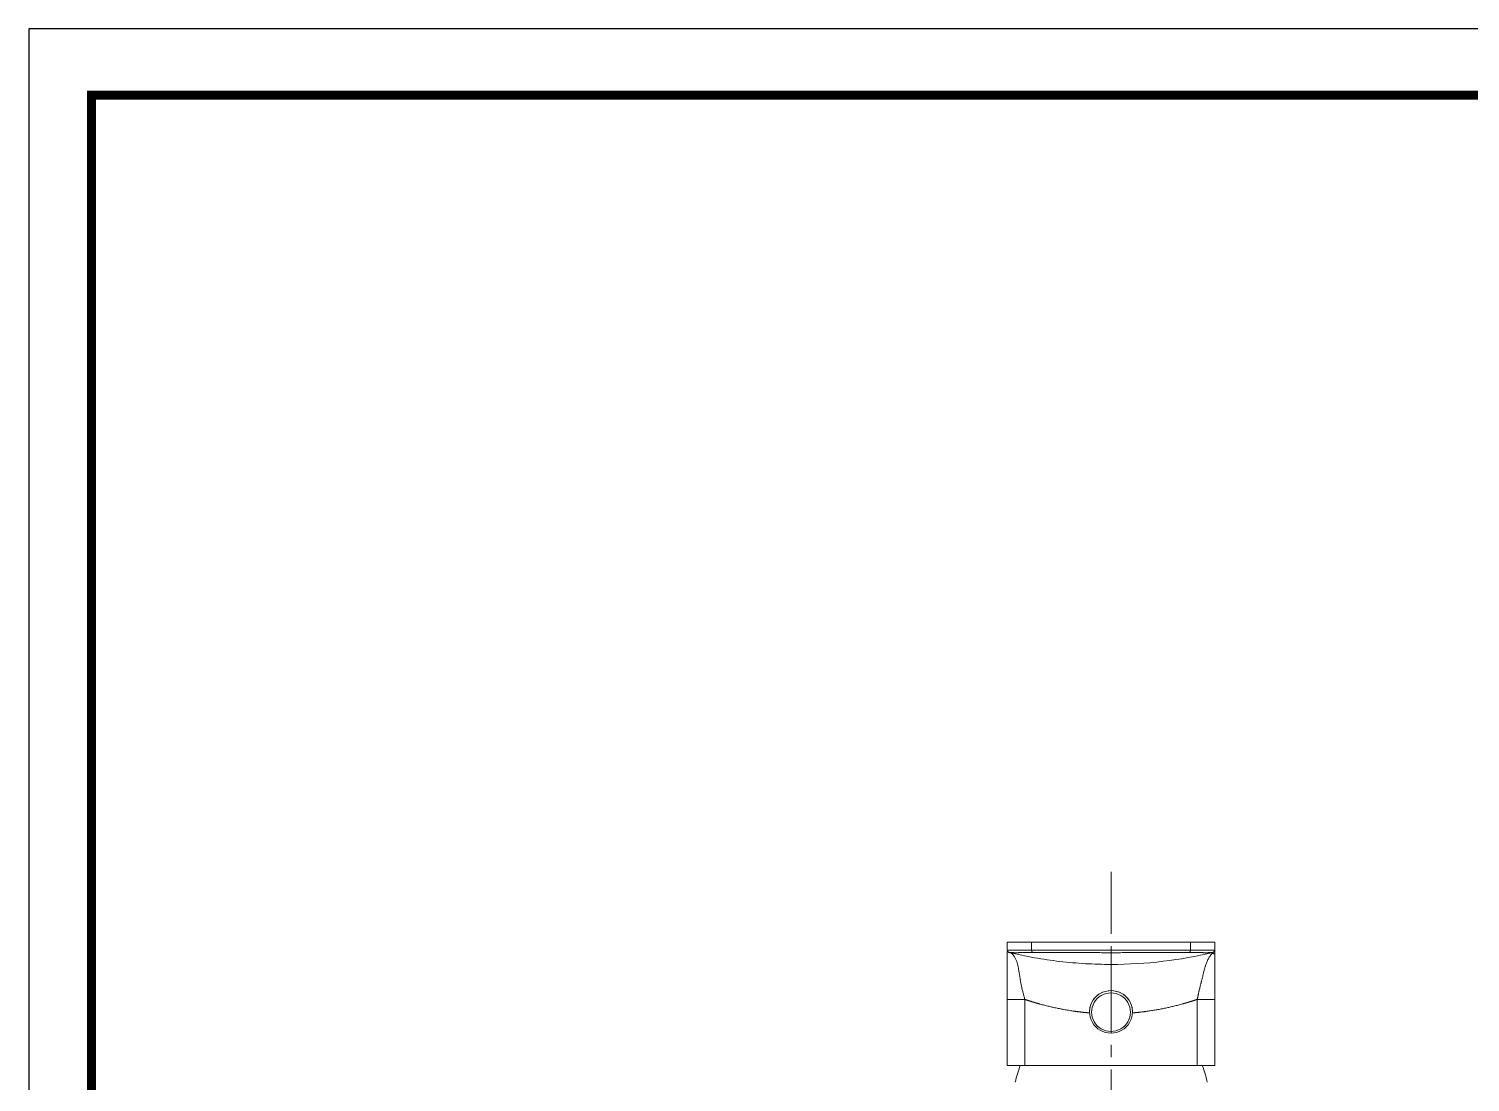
# Model space of a CAD drawing. Extents: x 841 to 1631, y 0 to 579.
# Drawn here: x 840.8 to 1132.6, y 365.4 to 578.8 of the extents above; entities that cross this region are included whole.
import ezdxf

# ---------------------------------------------------------------- set-up
doc = ezdxf.new("R2010")
doc.units = 0
doc.header["$LTSCALE"] = 10
doc.header["$MEASUREMENT"] = 0
doc.linetypes.add('CENTER', pattern=[2, 1.25, -0.25, 0.25, -0.25])
doc.layers.get('0').update_dxf_attribs({"linetype": 'CONTINUOUS'})
doc.layers.add('1', color=7, linetype='CONTINUOUS')
doc.layers.add('BODY', color=7, linetype='CONTINUOUS')

msp = doc.modelspace()

# ---------------------------------------------------------------- linework, layer by layer
at = {"ltscale": 0.5}
msp.add_lwpolyline([(840.82, 0), (1630.7, 0), (1630.7, 578.76), (840.82, 578.76)], close=True, dxfattribs=at)
at = {"color": 5, "linetype": 'ByBlock', "lineweight": 200, "const_width": 1.82}
msp.add_lwpolyline([(853.52, 24.78), (1617.92, 24.78), (1617.92, 565.32), (853.52, 565.32)], close=True, dxfattribs=at)
at = {"layer": '1', "color": 7, "linetype": 'Continuous', "lineweight": 18}
for p, q in [((1038.91, 393.76), (1043.81, 393.76)), ((1038.91, 392.18), (1038.91, 393.76)), ((1039.3, 391.67), (1039.29, 391.67)), ((1076.01, 393.76), (1043.81, 393.76)), ((1059.91, 392.12), (1059.91, 391.64)), ((1076.01, 393.76), (1080.91, 393.76)), ((1080.52, 391.67), (1080.53, 391.67)), ((1080.91, 393.76), (1080.91, 392.18)), ((1080.91, 392.16), (1080.91, 392.16)), ((1055.56, 379.65), (1055.56, 379.65)), ((1064.26, 379.65), (1064.26, 379.65)), ((1077.36, 368.76), (1042.46, 368.76)), ((1080.91, 368.76), (1077.36, 368.76))]:
    msp.add_line(p, q, dxfattribs=at)
at = {"layer": '1', "color": 7, "linetype": 'Continuous', "lineweight": 13}
for p, q in [((1043.81, 392.16), (1043.81, 393.76)), ((1076.01, 393.76), (1076.01, 392.16)), ((1059.91, 383.96), (1059.91, 383.96)), ((1059.91, 383.48), (1059.91, 383.96)), ((1059.91, 379.44), (1059.91, 383.48)), ((1059.91, 379.44), (1059.91, 375.69)), ((1059.91, 375.69), (1059.91, 375.34))]:
    msp.add_line(p, q, dxfattribs=at)
at = {"layer": '1', "color": 7, "linetype": 'Continuous', "lineweight": 18, "extrusion": (-3.62566e-22, 2.96058e-06, 1)}
msp.add_arc((1039.41, 392.16, 0), 0.5, 180, 221.2036, dxfattribs=at)
at = {"layer": '1', "color": 7, "linetype": 'Continuous', "lineweight": 18}
for centre, radius, start, end in [((1080.41, 392.16), 0.5, 283.3244, 295.3697), ((1080.41, 392.16), 0.5, 317.1036, 0.0001), ((1064.91, 359.93), 25, 159.303, 167.3394), ((1055.01, 359.93), 25, 12.6606, 20.697)]:
    msp.add_arc(centre, radius, start, end, dxfattribs=at)
for centre, major_axis, ratio, start_param, end_param in [((1039.41, 392.18), (-0.5, 0), 0.999973, 0, 1.383545), ((1044.06, 392.16), (0.005, 0.5), 0.510128, 1.575683, 2.926584), ((1075.76, 392.16), (-0.005, 0.5), 0.510128, 3.356726, 4.707502), ((1080.41, 392.18), (0.5, 0), 0.999973, 4.89964, 6.283186), ((1059.91, 379.65), (-4.35, 0), 0.990268, 4.712389, 6.283185), ((1059.91, 379.65), (-4.35, 0), 0.990268, 4.712389, 7.853982), ((1059.91, 379.65), (4.35, 0), 0.990268, 0, 1.570796), ((1059.91, 379.65), (4.35, 0), 0.990268, 4.712389, 7.853982), ((1048.91, 368.76), (10, 0), 0.000002, 3.141593, 4.011155)]:
    msp.add_ellipse(centre, major_axis=major_axis, ratio=ratio, start_param=start_param, end_param=end_param, dxfattribs=at)
at = {"layer": '1', "color": 7, "linetype": 'Continuous', "lineweight": 13}
for major_axis in [(-3.93, 0), (3.93, 0)]:
    msp.add_ellipse((1059.91, 379.58), major_axis=major_axis, ratio=0.990268, start_param=4.712389, end_param=7.853982, dxfattribs=at)
at = {"layer": '1', "color": 7, "linetype": 'Continuous', "lineweight": 18}
for points, degree, knots in [([(1038.91, 392.16), (1038.91, 392.16), (1038.91, 392.16), (1038.91, 392.16), (1038.91, 392.17), (1038.91, 392.18)], 3, [0, 0, 0, 0, 0.245255, 0.622627, 1, 1, 1, 1]), ([(1038.91, 382.18), (1038.91, 382.53), (1038.91, 382.85), (1038.91, 383.17), (1038.91, 383.49), (1038.91, 384.15), (1038.91, 384.8), (1038.91, 386.11), (1038.91, 387.3), (1038.91, 388.48), (1038.91, 390.46), (1038.91, 391.2), (1038.91, 391.63), (1038.91, 391.97)], 2, [0, 0, 0, 0.054628, 0.054628, 0.109257, 0.109257, 0.218514, 0.218514, 0.437027, 0.437027, 0.655541, 0.874054, 0.874054, 1, 1, 1]), ([(1039.51, 391.62), (1039.48, 391.63), (1039.42, 391.64), (1039.36, 391.66), (1039.33, 391.66), (1039.32, 391.66)], 3, [0, 0, 0, 0, 0.354261, 0.708522, 1, 1, 1, 1]), ([(1040.02, 391.27), (1040.02, 391.27), (1039.98, 391.32), (1039.88, 391.41), (1039.74, 391.51), (1039.66, 391.56), (1039.62, 391.58)], 3, [0, 0, 0, 0, 0.005035, 0.356135, 0.692697, 1, 1, 1, 1]), ([(1059.91, 389.26), (1063.44, 389.26), (1070.38, 389.67), (1077.22, 390.89), (1080.53, 391.67)], 3, [0, 0, 0, 0, 0.509509, 1, 1, 1, 1]), ([(1080.53, 391.67), (1080.53, 391.67), (1080.53, 391.67), (1080.53, 391.67), (1080.53, 391.67), (1080.53, 391.67), (1080.53, 391.66), (1080.53, 391.66), (1080.53, 391.66), (1080.53, 391.66)], 3, [0, 0, 0, 0, 0.115084, 0.282479, 0.449819, 0.617072, 0.784213, 0.951222, 1, 1, 1, 1]), ([(1080.9, 391.16), (1080.9, 391.18), (1080.9, 391.34), (1080.88, 391.44), (1080.77, 391.42), (1080.56, 391.37), (1080.59, 391.6), (1080.55, 391.63), (1080.54, 391.64)], 3, [0, 0, 0, 0, 0.016681, 0.154905, 0.406242, 0.63341, 0.850356, 1, 1, 1, 1]), ([(1080.91, 392.25), (1080.91, 392.25), (1080.91, 392.21), (1080.91, 392.12), (1080.91, 391.95), (1080.91, 391.75), (1080.91, 391.52), (1080.91, 391.27), (1080.91, 390.98), (1080.91, 390.66), (1080.91, 390.32), (1080.91, 389.96), (1080.91, 389.57), (1080.91, 389.15), (1080.91, 388.71), (1080.91, 388.25), (1080.91, 387.78), (1080.91, 387.3), (1080.91, 386.81), (1080.91, 386.31), (1080.91, 385.81), (1080.91, 385.31), (1080.91, 384.8), (1080.91, 384.29), (1080.91, 383.78), (1080.91, 383.26), (1080.91, 382.73), (1080.91, 382.36), (1080.91, 382.18)], 3, [0, 0, 0, 0, 0.000047, 0.040045, 0.080043, 0.120041, 0.160039, 0.200037, 0.240035, 0.280034, 0.320032, 0.36003, 0.400028, 0.440026, 0.480024, 0.520022, 0.560021, 0.600019, 0.640017, 0.680015, 0.720013, 0.760011, 0.800009, 0.840007, 0.880006, 0.920004, 0.960002, 1, 1, 1, 1]), ([(1080.91, 392.18), (1080.91, 392.17), (1080.91, 392.16), (1080.91, 392.16), (1080.91, 392.16), (1080.91, 392.16)], 3, [0, 0, 0, 0, 0.377465, 0.754929, 1, 1, 1, 1]), ([(1059.91, 389.26), (1059.91, 389.26), (1059.91, 389.38), (1059.91, 389.73), (1059.91, 389.73)], 3, [0, 0, 0, 0, 0.992105, 1, 1, 1, 1])]:
    msp.add_open_spline(points, degree=degree, knots=knots, dxfattribs=at)
at = {"layer": '1', "color": 7, "linetype": 'Continuous', "lineweight": 13}
for points, knots in [([(1038.91, 392.18), (1038.91, 392.18), (1038.91, 392.18), (1038.91, 392.18), (1038.91, 392.18), (1038.91, 392.18), (1038.91, 392.18), (1038.91, 392.18), (1038.92, 392.18), (1038.92, 392.18), (1038.92, 392.18), (1038.92, 392.18), (1038.93, 392.18), (1038.93, 392.18), (1038.93, 392.18), (1038.94, 392.18), (1038.94, 392.18), (1038.95, 392.18), (1038.95, 392.18), (1038.96, 392.18), (1038.96, 392.18), (1038.97, 392.18), (1038.97, 392.18), (1038.98, 392.18), (1038.99, 392.18), (1038.99, 392.18), (1039, 392.17), (1039.02, 392.17), (1039.05, 392.17), (1039.1, 392.17), (1039.17, 392.16), (1039.27, 392.16), (1039.39, 392.15), (1039.51, 392.15), (1039.66, 392.14), (1039.85, 392.14), (1040.09, 392.13), (1040.36, 392.13), (1040.66, 392.13), (1041.03, 392.14), (1041.37, 392.14), (1041.66, 392.15), (1041.85, 392.15), (1042.02, 392.15), (1042.17, 392.16), (1042.3, 392.16), (1042.39, 392.16), (1042.48, 392.16), (1042.57, 392.16), (1042.66, 392.16), (1042.75, 392.16), (1042.85, 392.16), (1042.94, 392.16), (1043.03, 392.16), (1043.12, 392.17), (1043.21, 392.17), (1043.3, 392.17), (1043.39, 392.17), (1043.47, 392.17), (1043.56, 392.16), (1043.64, 392.16), (1043.73, 392.16), (1043.78, 392.16), (1043.81, 392.16)], [0, 0, 0, 0, 0.004706, 0.009459, 0.014259, 0.019107, 0.024001, 0.028943, 0.033932, 0.038967, 0.044051, 0.049181, 0.054358, 0.059582, 0.064854, 0.070173, 0.075539, 0.080952, 0.086412, 0.091919, 0.097474, 0.103075, 0.108724, 0.11442, 0.120163, 0.125953, 0.131791, 0.137676, 0.15937, 0.18674, 0.219786, 0.258506, 0.301999, 0.33873, 0.368699, 0.42346, 0.47564, 0.524898, 0.579466, 0.639345, 0.704534, 0.73477, 0.761459, 0.784599, 0.804191, 0.820235, 0.83273, 0.841678, 0.853538, 0.865212, 0.876699, 0.887999, 0.899113, 0.910041, 0.920782, 0.931337, 0.941705, 0.951887, 0.961882, 0.971691, 0.981314, 0.99075, 1, 1, 1, 1]), ([(1039.29, 391.67), (1039.29, 391.67), (1039.29, 391.67), (1039.3, 391.67), (1039.3, 391.67), (1039.3, 391.67), (1039.3, 391.67), (1039.3, 391.67), (1039.3, 391.67), (1039.3, 391.68), (1039.3, 391.68), (1039.31, 391.68), (1039.31, 391.68), (1039.31, 391.68), (1039.31, 391.68), (1039.32, 391.69), (1039.32, 391.69)], [0, 0, 0, 0, 0.084099, 0.166249, 0.24645, 0.324702, 0.401004, 0.475357, 0.54776, 0.618214, 0.686719, 0.753273, 0.817879, 0.880535, 0.941242, 1, 1, 1, 1]), ([(1042.46, 382.18), (1042.43, 382.29), (1042.37, 382.5), (1042.29, 382.83), (1042.2, 383.14), (1042.12, 383.47), (1042.03, 383.79), (1041.95, 384.11), (1041.87, 384.43), (1041.8, 384.76), (1041.73, 385.07), (1041.67, 385.39), (1041.61, 385.7), (1041.56, 386.01), (1041.51, 386.32), (1041.46, 386.62), (1041.42, 386.93), (1041.37, 387.23), (1041.33, 387.52), (1041.28, 387.82), (1041.23, 388.12), (1041.18, 388.41), (1041.12, 388.7), (1041.06, 388.99), (1040.99, 389.28), (1040.91, 389.56), (1040.81, 389.84), (1040.71, 390.12), (1040.6, 390.39), (1040.47, 390.65), (1040.32, 390.89), (1040.18, 391.09), (1040.07, 391.21), (1040.02, 391.27)], [0, 0, 0, 0, 0.029362, 0.057046, 0.0855, 0.114324, 0.143313, 0.1725, 0.201811, 0.231231, 0.260736, 0.290305, 0.319949, 0.349712, 0.379643, 0.409772, 0.440129, 0.470768, 0.501737, 0.533084, 0.564855, 0.597103, 0.629885, 0.663261, 0.697309, 0.732125, 0.76784, 0.804624, 0.84278, 0.882559, 0.922954, 0.96242, 1, 1, 1, 1]), ([(1076.01, 392.16), (1076.03, 392.16), (1076.05, 392.16), (1076.1, 392.16), (1076.14, 392.16), (1076.18, 392.16), (1076.22, 392.16), (1076.27, 392.16), (1076.31, 392.16), (1076.36, 392.17), (1076.4, 392.17), (1076.44, 392.17), (1076.49, 392.17), (1076.53, 392.17), (1076.58, 392.17), (1076.63, 392.17), (1076.67, 392.17), (1076.72, 392.17), (1076.76, 392.16), (1076.81, 392.16), (1076.86, 392.16), (1076.9, 392.16), (1076.95, 392.16), (1077, 392.16), (1077.05, 392.16), (1077.09, 392.16), (1077.14, 392.16), (1077.19, 392.16), (1077.24, 392.16), (1077.29, 392.16), (1077.37, 392.16), (1077.51, 392.16), (1077.73, 392.16), (1078.03, 392.15), (1078.32, 392.15), (1078.58, 392.14), (1078.79, 392.14), (1078.98, 392.14), (1079.16, 392.13), (1079.32, 392.13), (1079.46, 392.13), (1079.6, 392.13), (1079.77, 392.13), (1079.97, 392.14), (1080.18, 392.14), (1080.38, 392.15), (1080.54, 392.16), (1080.65, 392.16), (1080.72, 392.17), (1080.77, 392.17), (1080.8, 392.17), (1080.82, 392.18), (1080.84, 392.18), (1080.85, 392.18), (1080.86, 392.18), (1080.87, 392.18), (1080.88, 392.18), (1080.89, 392.18), (1080.9, 392.18), (1080.9, 392.18), (1080.91, 392.18), (1080.91, 392.18), (1080.91, 392.18), (1080.91, 392.18), (1080.91, 392.18)], [0, 0, 0, 0, 0.004723, 0.009494, 0.014314, 0.019182, 0.024099, 0.029065, 0.034079, 0.039142, 0.044253, 0.049413, 0.054621, 0.059878, 0.065183, 0.070537, 0.07594, 0.081391, 0.08689, 0.092439, 0.098036, 0.103681, 0.109375, 0.115117, 0.120908, 0.126748, 0.132636, 0.138573, 0.144559, 0.150593, 0.156675, 0.175269, 0.20442, 0.244128, 0.294391, 0.327781, 0.359824, 0.39052, 0.419868, 0.44787, 0.474524, 0.499831, 0.523792, 0.575946, 0.630656, 0.678326, 0.741152, 0.77994, 0.813018, 0.840385, 0.862041, 0.87379, 0.88535, 0.89672, 0.907901, 0.918892, 0.929694, 0.940306, 0.950729, 0.960962, 0.971005, 0.98086, 0.990525, 1, 1, 1, 1]), ([(1080.52, 391.64), (1080.52, 391.64), (1080.52, 391.64), (1080.51, 391.63), (1080.49, 391.61), (1080.45, 391.57), (1080.4, 391.51), (1080.3, 391.41), (1080.16, 391.25), (1080.02, 391.05), (1079.91, 390.9), (1079.84, 390.79), (1079.75, 390.63), (1079.62, 390.41), (1079.45, 390.07), (1079.29, 389.69), (1079.13, 389.27), (1078.98, 388.82), (1078.83, 388.33), (1078.72, 387.89), (1078.63, 387.52), (1078.56, 387.25), (1078.5, 386.98), (1078.44, 386.71), (1078.37, 386.46), (1078.31, 386.2), (1078.25, 385.96), (1078.19, 385.71), (1078.13, 385.48), (1078.08, 385.25), (1078.02, 385.03), (1077.96, 384.82), (1077.91, 384.61), (1077.86, 384.41), (1077.81, 384.22), (1077.76, 384.03), (1077.72, 383.86), (1077.68, 383.69), (1077.65, 383.53), (1077.62, 383.38), (1077.59, 383.23), (1077.57, 383.1), (1077.54, 382.97), (1077.52, 382.85), (1077.5, 382.75), (1077.48, 382.64), (1077.46, 382.55), (1077.44, 382.47), (1077.42, 382.39), (1077.4, 382.33), (1077.39, 382.27), (1077.37, 382.22), (1077.37, 382.19), (1077.36, 382.18)], [0, 0, 0, 0, 0.002054, 0.009164, 0.023541, 0.045061, 0.073495, 0.095411, 0.157991, 0.193956, 0.221375, 0.240743, 0.252417, 0.296944, 0.34225, 0.388149, 0.4345, 0.481203, 0.528212, 0.575544, 0.599249, 0.621966, 0.643769, 0.664723, 0.684888, 0.704319, 0.723065, 0.741168, 0.758663, 0.775573, 0.791913, 0.807692, 0.822908, 0.837554, 0.851616, 0.865082, 0.877936, 0.890164, 0.901762, 0.912707, 0.922988, 0.932654, 0.941748, 0.950278, 0.95824, 0.965621, 0.972408, 0.978587, 0.984146, 0.989076, 0.993367, 0.997011, 1, 1, 1, 1]), ([(1080.5, 391.69), (1080.5, 391.69), (1080.51, 391.68), (1080.51, 391.68), (1080.51, 391.68), (1080.51, 391.68), (1080.51, 391.68), (1080.52, 391.68), (1080.52, 391.68), (1080.52, 391.68), (1080.52, 391.67), (1080.52, 391.67), (1080.52, 391.67), (1080.52, 391.67), (1080.52, 391.67), (1080.52, 391.67), (1080.52, 391.67), (1080.52, 391.67), (1080.52, 391.67), (1080.52, 391.67)], [0, 0, 0, 0, 0.051879, 0.105101, 0.159667, 0.215576, 0.272828, 0.331424, 0.391364, 0.452648, 0.515275, 0.579247, 0.644562, 0.71122, 0.779222, 0.848568, 0.919257, 0.99129, 1, 1, 1, 1]), ([(1042.46, 368.76), (1042.46, 369.1), (1042.46, 369.77), (1042.46, 370.75), (1042.46, 371.7), (1042.46, 372.6), (1042.46, 373.46), (1042.46, 374.28), (1042.46, 375.06), (1042.46, 375.8), (1042.46, 376.5), (1042.46, 377.16), (1042.46, 377.78), (1042.46, 378.36), (1042.46, 378.9), (1042.46, 379.4), (1042.46, 379.85), (1042.46, 380.27), (1042.46, 380.65), (1042.46, 380.99), (1042.46, 381.28), (1042.46, 381.54), (1042.46, 381.76), (1042.46, 381.93), (1042.46, 382.07), (1042.46, 382.15), (1042.46, 382.18)], [0, 0, 0, 0, 0.076205, 0.149406, 0.219604, 0.286799, 0.35099, 0.412179, 0.470363, 0.525545, 0.577723, 0.626899, 0.67307, 0.716238, 0.756403, 0.793566, 0.827725, 0.858882, 0.887034, 0.912181, 0.934324, 0.953464, 0.969602, 0.982737, 0.99287, 1, 1, 1, 1]), ([(1055.54, 379.44), (1055.52, 379.45), (1055.48, 379.45), (1055.4, 379.45), (1055.33, 379.46), (1055.26, 379.47), (1055.18, 379.47), (1055.11, 379.48), (1055.03, 379.49), (1054.96, 379.49), (1054.89, 379.5), (1054.81, 379.51), (1054.74, 379.52), (1054.66, 379.52), (1054.59, 379.53), (1054.52, 379.54), (1054.44, 379.55), (1054.37, 379.55), (1054.29, 379.56), (1054.22, 379.57), (1054.14, 379.58), (1054.07, 379.59), (1054, 379.59), (1053.92, 379.6), (1053.85, 379.61), (1053.77, 379.62), (1053.7, 379.63), (1053.63, 379.64), (1053.55, 379.65), (1053.48, 379.65), (1053.4, 379.66), (1053.33, 379.67), (1053.26, 379.68), (1053.18, 379.69), (1053.11, 379.7), (1053.03, 379.71), (1052.96, 379.72), (1052.89, 379.73), (1052.81, 379.74), (1052.74, 379.75), (1052.38, 379.8), (1051.74, 379.89), (1050.83, 380.04), (1049.91, 380.21), (1049.01, 380.39), (1048.14, 380.58), (1047.29, 380.77), (1046.43, 380.99), (1045.82, 381.15), (1045.46, 381.25), (1045.35, 381.28), (1045.24, 381.31), (1045.13, 381.35), (1045.01, 381.38), (1044.9, 381.41), (1044.79, 381.44), (1044.67, 381.48), (1044.55, 381.51), (1044.43, 381.55), (1044.32, 381.58), (1044.2, 381.62), (1044.08, 381.66), (1043.96, 381.69), (1043.84, 381.73), (1043.71, 381.77), (1043.59, 381.81), (1043.47, 381.85), (1043.34, 381.89), (1043.22, 381.93), (1043.09, 381.97), (1042.97, 382.01), (1042.84, 382.05), (1042.71, 382.09), (1042.59, 382.14), (1042.5, 382.16), (1042.46, 382.18)], [0, 0, 0, 0, 0.004518, 0.009587, 0.014659, 0.019735, 0.024814, 0.029897, 0.034984, 0.040074, 0.045168, 0.050265, 0.055366, 0.06047, 0.065579, 0.07069, 0.075806, 0.080925, 0.086048, 0.091174, 0.096304, 0.101438, 0.106576, 0.111717, 0.116862, 0.122011, 0.127163, 0.132319, 0.137479, 0.142643, 0.14781, 0.152981, 0.158156, 0.163335, 0.168518, 0.173704, 0.178895, 0.184089, 0.189286, 0.194488, 0.199694, 0.264353, 0.330263, 0.397438, 0.46589, 0.528974, 0.594443, 0.662305, 0.732565, 0.74151, 0.750561, 0.75972, 0.768987, 0.77836, 0.787841, 0.797429, 0.807125, 0.816927, 0.826837, 0.836855, 0.846979, 0.857211, 0.867551, 0.877998, 0.888552, 0.899213, 0.909982, 0.920858, 0.931842, 0.942933, 0.954132, 0.965438, 0.976851, 0.988372, 1, 1, 1, 1]), ([(1077.36, 382.18), (1077.34, 382.17), (1077.3, 382.16), (1077.24, 382.14), (1077.18, 382.12), (1077.12, 382.1), (1077.06, 382.08), (1077, 382.06), (1076.94, 382.04), (1076.88, 382.02), (1076.82, 382), (1076.76, 381.98), (1076.7, 381.96), (1076.64, 381.94), (1076.59, 381.92), (1076.53, 381.9), (1076.47, 381.88), (1076.41, 381.87), (1076.35, 381.85), (1076.29, 381.83), (1076.24, 381.81), (1076.18, 381.79), (1076.12, 381.77), (1076.06, 381.76), (1076, 381.74), (1075.95, 381.72), (1075.89, 381.7), (1075.83, 381.68), (1075.78, 381.67), (1075.72, 381.65), (1075.66, 381.63), (1075.61, 381.62), (1075.55, 381.6), (1075.5, 381.58), (1075.44, 381.56), (1075.38, 381.55), (1075.33, 381.53), (1075.27, 381.52), (1075.22, 381.5), (1075.16, 381.48), (1075.11, 381.47), (1075.05, 381.45), (1075, 381.43), (1074.95, 381.42), (1074.89, 381.4), (1074.84, 381.39), (1074.79, 381.37), (1074.73, 381.36), (1074.68, 381.34), (1074.63, 381.33), (1074.57, 381.31), (1074.52, 381.3), (1074.47, 381.28), (1074.42, 381.27), (1074.1, 381.18), (1073.51, 381.02), (1072.66, 380.81), (1071.81, 380.61), (1070.96, 380.42), (1070.09, 380.24), (1069.19, 380.08), (1068.31, 379.93), (1067.67, 379.83), (1067.28, 379.78), (1067.13, 379.76), (1066.99, 379.74), (1066.84, 379.72), (1066.7, 379.7), (1066.55, 379.68), (1066.41, 379.66), (1066.26, 379.64), (1066.12, 379.63), (1065.97, 379.61), (1065.83, 379.59), (1065.68, 379.58), (1065.54, 379.56), (1065.39, 379.55), (1065.25, 379.53), (1065.11, 379.52), (1064.96, 379.5), (1064.82, 379.49), (1064.67, 379.48), (1064.53, 379.46), (1064.4, 379.45), (1064.31, 379.45), (1064.27, 379.44)], [0, 0, 0, 0, 0.005489, 0.010954, 0.016395, 0.021813, 0.027206, 0.032575, 0.03792, 0.043241, 0.048538, 0.053811, 0.05906, 0.064286, 0.069487, 0.074664, 0.079817, 0.084946, 0.090051, 0.095133, 0.10019, 0.105223, 0.110232, 0.115217, 0.120179, 0.125116, 0.130029, 0.134919, 0.139784, 0.144625, 0.149442, 0.154236, 0.159005, 0.163751, 0.168472, 0.173169, 0.177843, 0.182492, 0.187118, 0.191719, 0.196297, 0.200851, 0.20538, 0.209886, 0.214368, 0.218825, 0.223259, 0.227669, 0.232055, 0.236417, 0.240754, 0.245068, 0.249358, 0.253624, 0.257867, 0.327679, 0.395184, 0.460388, 0.523298, 0.589843, 0.65504, 0.7189, 0.781436, 0.791664, 0.801874, 0.812066, 0.82224, 0.832395, 0.842534, 0.852654, 0.862756, 0.872841, 0.882909, 0.892959, 0.902991, 0.913006, 0.923004, 0.932984, 0.942947, 0.952893, 0.962822, 0.972734, 0.982629, 0.992507, 1, 1, 1, 1])]:
    msp.add_open_spline(points, degree=3, knots=knots, dxfattribs=at)
at = {"layer": '1', "color": 7, "linetype": 'Continuous', "lineweight": 18}
for points, degree in [([(1038.94, 392.01), (1038.94, 391.99)], 1), ([(1039.02, 391.84), (1039.14, 391.7), (1039.32, 391.67)], 2), ([(1059.91, 389.26), (1058.18, 389.26), (1054.71, 389.36), (1049.53, 389.82), (1044.38, 390.57), (1040.98, 391.27), (1039.29, 391.67)], 3), ([(1039.32, 391.69), (1039.32, 391.69), (1039.33, 391.69), (1039.37, 391.69), (1039.42, 391.68), (1039.49, 391.67), (1039.58, 391.67), (1039.68, 391.66), (1039.78, 391.66), (1039.9, 391.65), (1040.03, 391.65), (1040.17, 391.64), (1040.32, 391.64), (1040.48, 391.64), (1040.65, 391.64), (1040.84, 391.64), (1041.04, 391.64), (1041.27, 391.64), (1041.51, 391.65), (1041.77, 391.65), (1042.06, 391.66), (1042.38, 391.66), (1042.73, 391.67), (1043.13, 391.67), (1043.55, 391.68), (1043.85, 391.68), (1044, 391.68)], 3), ([(1043.81, 392.16), (1044.17, 392.16), (1044.92, 392.15), (1046.06, 392.15), (1047.24, 392.14), (1048.44, 392.13), (1049.66, 392.13), (1050.9, 392.13), (1052.15, 392.12), (1053.42, 392.12), (1054.71, 392.12), (1056, 392.12), (1057.3, 392.12), (1058.6, 392.12), (1059.47, 392.12), (1059.91, 392.12)], 3), ([(1044, 391.68), (1044.36, 391.67), (1045.1, 391.67), (1046.22, 391.66), (1047.38, 391.66), (1048.56, 391.65), (1049.77, 391.65), (1050.99, 391.65), (1052.24, 391.65), (1053.49, 391.65), (1054.76, 391.65), (1056.04, 391.65), (1057.33, 391.64), (1058.62, 391.64), (1059.48, 391.64), (1059.91, 391.64)], 3), ([(1059.91, 392.12), (1060.35, 392.12), (1061.22, 392.12), (1062.52, 392.12), (1063.82, 392.12), (1065.12, 392.12), (1066.4, 392.12), (1067.67, 392.12), (1068.93, 392.13), (1070.16, 392.13), (1071.38, 392.13), (1072.58, 392.14), (1073.76, 392.15), (1074.9, 392.15), (1075.64, 392.16), (1076.01, 392.16)], 3), ([(1059.91, 391.64), (1060.34, 391.64), (1061.2, 391.64), (1062.5, 391.64), (1063.78, 391.65), (1065.06, 391.65), (1066.33, 391.65), (1067.59, 391.65), (1068.83, 391.65), (1070.05, 391.65), (1071.26, 391.65), (1072.44, 391.66), (1073.6, 391.66), (1074.72, 391.67), (1075.45, 391.67), (1075.82, 391.68)], 3), ([(1059.91, 390.45), (1059.91, 390.75), (1059.91, 391.12), (1059.91, 391.64)], 3), ([(1075.82, 391.68), (1075.97, 391.68), (1076.26, 391.68), (1076.69, 391.67), (1077.07, 391.67), (1077.43, 391.66), (1077.75, 391.66), (1078.04, 391.65), (1078.31, 391.65), (1078.55, 391.64), (1078.77, 391.64), (1078.97, 391.64), (1079.16, 391.64), (1079.34, 391.64), (1079.5, 391.64), (1079.65, 391.64), (1079.79, 391.65), (1079.92, 391.65), (1080.04, 391.66), (1080.14, 391.66), (1080.24, 391.67), (1080.33, 391.67), (1080.4, 391.68), (1080.45, 391.69), (1080.49, 391.69), (1080.5, 391.69), (1080.5, 391.69)], 3), ([(1080.5, 391.67), (1080.68, 391.7), (1080.8, 391.84)], 2), ([(1080.88, 391.99), (1080.88, 392.01)], 1), ([(1059.91, 389.73), (1059.91, 389.91), (1059.91, 390.13), (1059.91, 390.45)], 3), ([(1038.91, 368.76), (1038.91, 369.49), (1038.91, 370.9), (1038.91, 372.86), (1038.91, 374.7), (1038.91, 376.42), (1038.91, 378.02), (1038.91, 379.51), (1038.91, 380.9), (1038.91, 381.76), (1038.91, 382.18)], 3), ([(1080.91, 382.18), (1080.91, 381.76), (1080.91, 380.9), (1080.91, 379.51), (1080.91, 378.02), (1080.91, 376.42), (1080.91, 374.7), (1080.91, 372.86), (1080.91, 370.9), (1080.91, 369.49), (1080.91, 368.76)], 3)]:
    msp.add_open_spline(points, degree=degree, dxfattribs=at)
at = {"layer": '1', "color": 7, "linetype": 'Continuous', "lineweight": 13}
for points, weights in [([(1059.92, 389.1), (1059.92, 388.55), (1059.92, 386.74), (1059.92, 383.97)], [1.09699682455, 1.00140964577, 0.976470981434, 1.02218083155]), ([(1038.91, 382.18), (1038.91, 382.18), (1040.22, 382.18), (1042.46, 382.18)], [1.00727028075, 0.981692421153, 1.02360441415, 1.13300625975]), ([(1080.91, 382.18), (1080.91, 382.18), (1079.65, 382.18), (1077.36, 382.18)], [1.04880990097, 0.983734129349, 0.983730033268, 1.04879761273])]:
    msp.add_rational_spline(points, weights, degree=3, dxfattribs=at)
msp.add_open_spline([(1077.36, 382.18), (1077.36, 381.76), (1077.36, 380.9), (1077.36, 379.51), (1077.36, 378.02), (1077.36, 376.42), (1077.36, 374.7), (1077.36, 372.86), (1077.36, 370.9), (1077.36, 369.49), (1077.36, 368.76)], degree=3, dxfattribs=at)
at = {"layer": 'BODY', "color": 1, "linetype": 'CENTER', "lineweight": 5}
msp.add_line((1059.96, 407.98), (1059.96, 194.97), dxfattribs=at)

doc.saveas('drawing.dxf')
